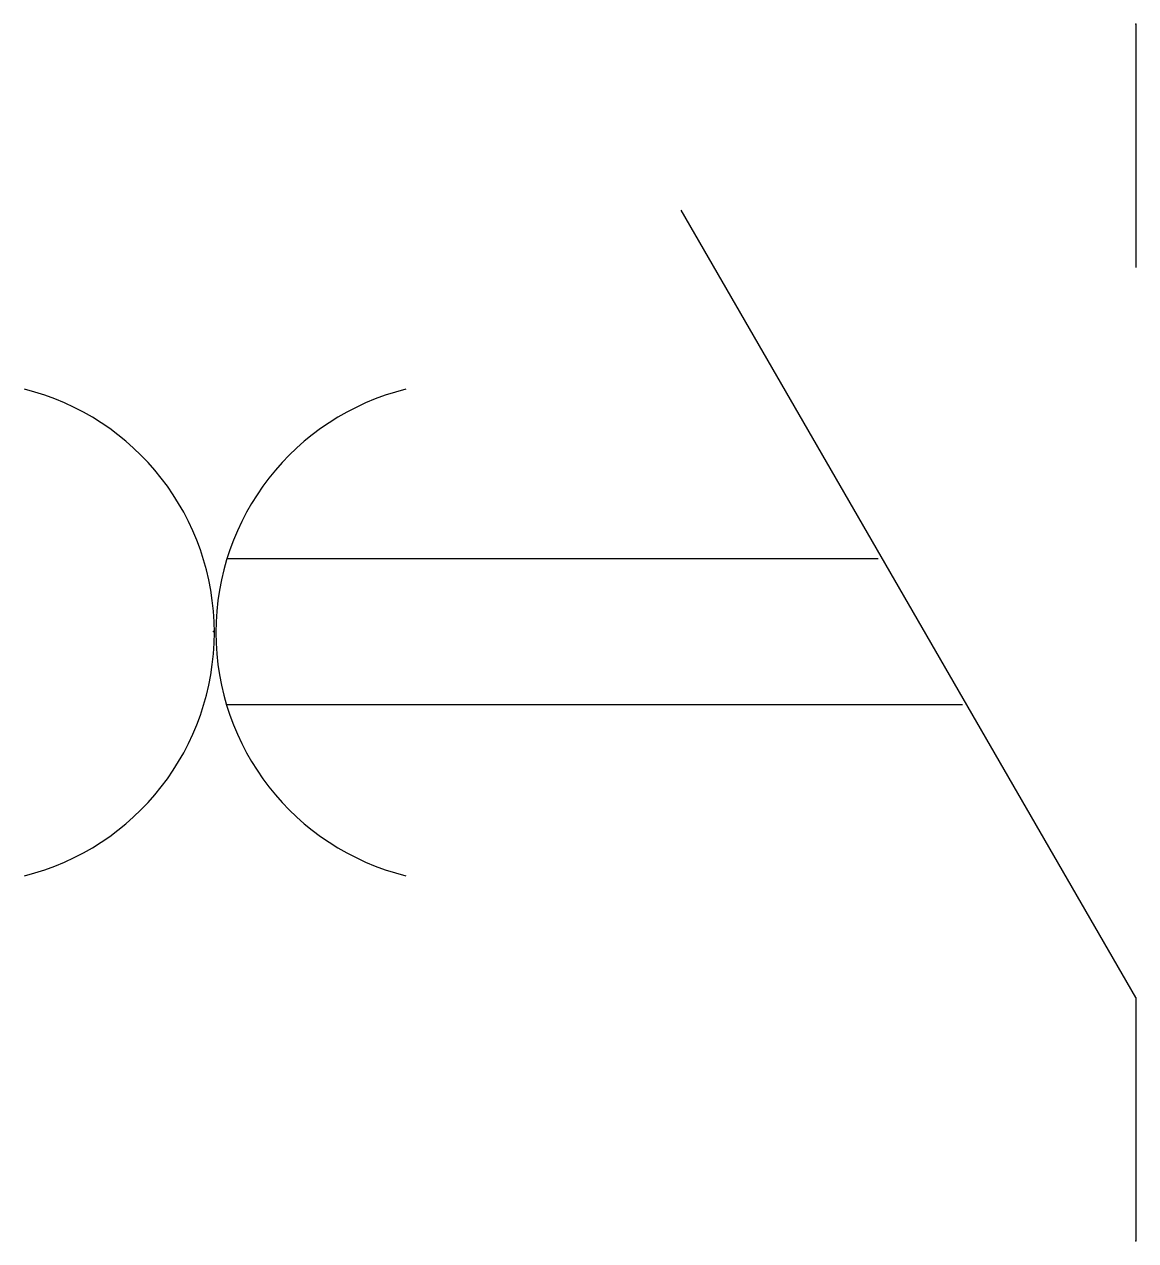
# Model space of a CAD drawing. Header units: millimetres. Extents: x -9.1 to 0, y -5 to 5.
import ezdxf

# ---------------------------------------------------------------- set-up
doc = ezdxf.new("R2010")
doc.units = ezdxf.units.MM
doc.layers.add('A', color=7, linetype='Continuous')
doc.layers.add('C', color=6, linetype='Continuous')

msp = doc.modelspace()

# ---------------------------------------------------------------- linework, layer by layer
at = {"transparency": 33554687}
for p, q in [((0, 5), (0, 3)), ((0, -3), (-3.736, 3.472)), ((-2.116, 0.606), (-7.47, 0.606)), ((-1.423, -0.594), (-7.474, -0.594)), ((0, -3), (0, -5))]:
    msp.add_line(p, q, dxfattribs=at)
at = {"linetype": 'Continuous', "transparency": 33554687}
for centre, start, end in [((-9.636, 0), 284.0362, 75.9638), ((-5.5, 0), 104.0362, 255.9638)]:
    msp.add_arc(centre, 2.062, start, end, dxfattribs=at)
at = {"layer": 'A', "color": 1, "linetype": 'Continuous', "transparency": 33554687}
msp.add_point((-7.58, 0.009), dxfattribs=at)
at = {"layer": 'C', "color": 2, "linetype": 'Continuous', "transparency": 33554687}
msp.add_point((0, 5), dxfattribs=at)
at = {"layer": 'C', "color": 1, "linetype": 'Continuous', "transparency": 33554687}
msp.add_point((0, -5), dxfattribs=at)

doc.saveas('drawing.dxf')
